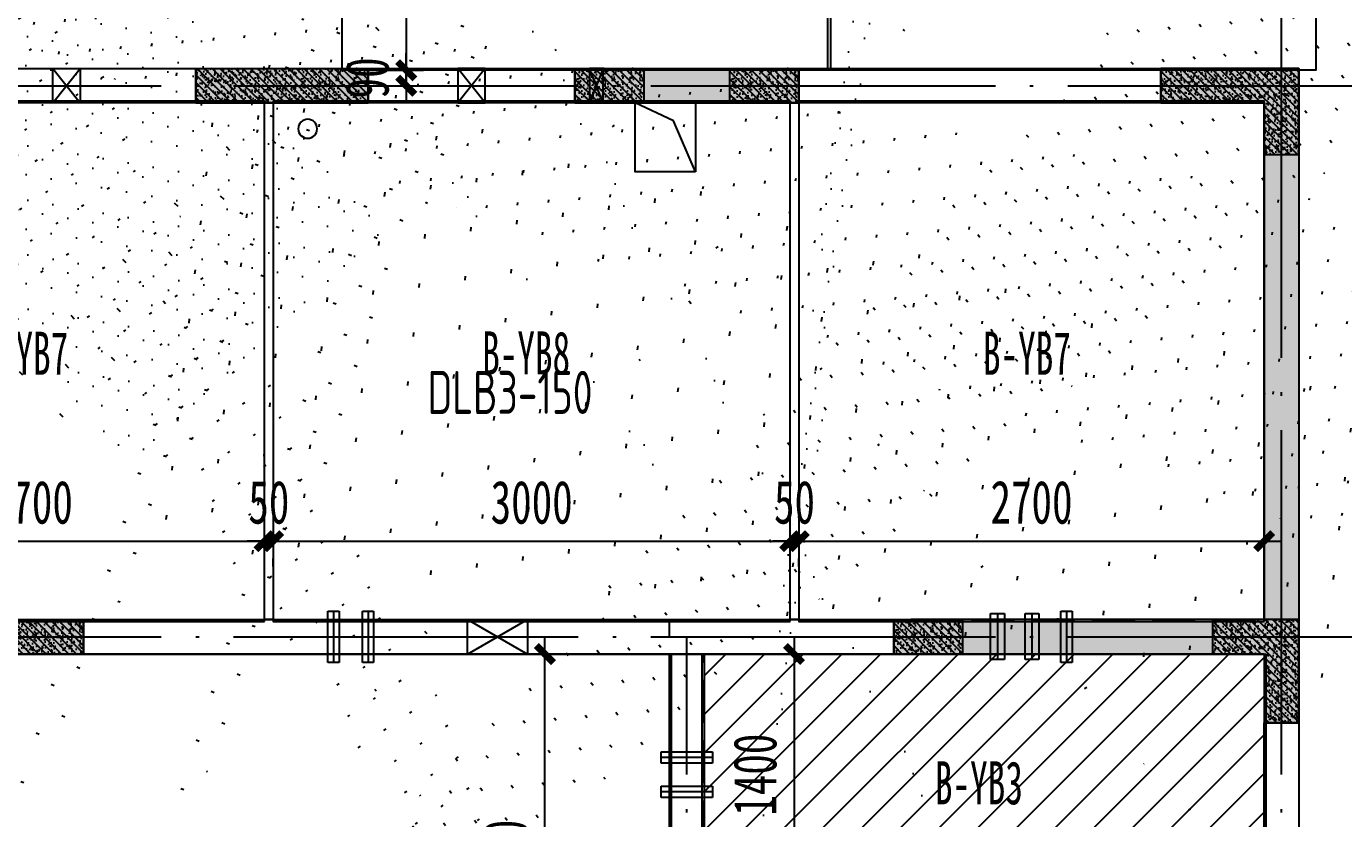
# Model space of a CAD drawing. Extents: x -3200779283 to -8106663, y 659664 to 1123462.
# Drawn here: x -8136183 to -8128540, y 690745 to 695346 of the extents above; entities that cross this region are included whole.
import ezdxf
from ezdxf.enums import TextEntityAlignment as Align
from ezdxf.xclip import XClip

# ---------------------------------------------------------------- set-up
doc = ezdxf.new("R2010")
doc.units = 0
doc.header["$LTSCALE"] = 1000
doc.header["$MEASUREMENT"] = 0
doc.header["$XCLIPFRAME"] = 0
for name, pattern in [('125-墙体$0$CENTER2', [1.125, 0.75, -0.125, 0.125, -0.125]), ('125-墙体$0$CONTINOUS', [0]), ('3#-轴线$0$DOTE', [2.42, 2, -0.2, 0.02, -0.2]), ('3#4#5#$0$DASH', [0.35, 0.25, -0.1]), ('3#4#5#模板$0$DASH', [0.35, 0.25, -0.1]), ('DASH', [0.35, 0.25, -0.1])]:
    doc.linetypes.add(name, pattern=pattern)
doc.layers.get('Defpoints').update_dxf_attribs({"color": 30, "linetype": 'DASH'})
for name, color, linetype in [('125-墙体$0$DUCT-排烟中心线', 5, '125-墙体$0$CENTER2'), ('125-墙体$0$DUCT-排烟管', 2, 'Continuous'), ('125-墙体$0$DUCT-送风中心线', 5, '125-墙体$0$CENTER2'), ('125-墙体$0$DUCT-送风管', 4, 'Continuous'), ('125-墙体$0$S-SLAB-HOLE', 5, 'Continuous'), ('125-墙体$0$S-WALL', 40, 'Continuous'), ('125-墙体$0$S-WALL-BEAM', 120, 'Continuous'), ('125-墙体$0$S-WALL-COLU', 252, '125-墙体$0$CONTINOUS'), ('125-墙体$0$S-WALL-COLU-HATC', 16, 'Continuous'), ('125-墙体$0$S-WALL-HATC', 253, 'Continuous'), ('125-墙体$0$提结构条件', 7, 'Continuous'), ('125-墙体$0$暖-首层和标准层暖通套管_TZ$0$H-暖洞-剪力墙', 6, 'Continuous'), ('125-墙体$0$暖-首层和标准层暖通套管_TZ$0$H-暖洞-穿梁', 3, 'Continuous'), ('3#-轴线$0$A-ANNO-DOTE', 10, '3#-轴线$0$DOTE'), ('3#4#5#$0$PC-SLAB', 6, '3#4#5#$0$DASH'), ('3#4#5#$0$S-ANNO-TEXT', 7, 'Continuous'), ('3#4#5#$0$S-DIMS-SLAB', 120, 'Continuous'), ('3#4#5#$0$S-PC-SLAB', 6, 'Continuous'), ('3#4#5#$0$S-WALL-HATC', 253, 'Continuous'), ('3#4#5#模板$0$S-SLAB-TEXT', 120, 'Continuous')]:
    doc.layers.add(name, color=color, linetype=linetype)
doc.layers.add('3#4#5#$0$结构板边线', color=2, linetype='Continuous', plot=False)
doc.styles.add('3#4#5#$0$外部参照 1$0$宋体', font='', dxfattribs={"width": 0.8})
doc.styles.add('3#4#5#$0$楷体', font='', dxfattribs={"width": 0.7})
doc.styles.add('3#4#5#模板$0$TSSD_Rein', font='tssdeng.shx', dxfattribs={"width": 0.7, "bigfont": 'hztxt.shx'})
doc.styles.get('3#4#5#$0$外部参照 1$0$宋体').set_extended_font_data('SimSun')
doc.styles.get('3#4#5#$0$楷体').set_extended_font_data('KaiTi_GB2312')
doc.dimstyles.new('3#4#5#$0$TSSD_100_100', dxfattribs={"dimtxt": 250, "dimasz": 100, "dimexe": 100, "dimexo": 250, "dimgap": 100, "dimtad": 1, "dimdec": 0, "dimzin": 0, "dimdsep": 46, "dimtxsty": '3#4#5#$0$楷体', "dimblk": '3#4#5#$0$_ArchTick', "dimcen": 0, "dimdle": 100, "dimclrt": 7, "dimadec": 0, "dimazin": 0, "dimtfac": 1, "dimtdec": 0, "dimtix": 1, "dimtmove": 2, "dimatfit": 3, "dimfxl": 1, "dimtolj": 1, "dimtzin": 0, "dimarcsym": 0})

# ---------------------------------------------------------------- blocks, each defined once
blk = doc.blocks.new('3#4#5#模板$0$banhou-1')
at = {"layer": '3#4#5#模板$0$S-SLAB-TEXT', "style": '3#4#5#模板$0$TSSD_Rein', "width": 0.7}
blk.add_text('DLB3-150', height=250, dxfattribs=at).set_placement((97606.4, 30506.8), align=Align.BOTTOM_LEFT)
blk = doc.blocks.new('3#4#5#模板$0$A$C4139bdaf')
h = blk.add_hatch()
h.set_pattern_fill('ANSI31', color=251, scale=100)
h.set_pattern_definition([(45, (-7702.69, -122600), (-112.2532, 112.2532), [])])
h.paths.add_polyline_path([(41800, 400), (38550, 400), (38550, 3600), (41800, 3600)])
at = {"linetype": '3#4#5#模板$0$DASH'}
for points in [[(42000, 200), (38350, 200), (38350, 3800), (42000, 3800)], [(41800, 400), (38550, 400), (38550, 3600), (41800, 3600)]]:
    blk.add_lwpolyline(points, close=True, dxfattribs=at)
blk = doc.blocks.new('3#4#5#$0$_ArchTick')
at = {"color": 0, "linetype": 'ByBlock', "const_width": 0.4}
blk.add_lwpolyline([(-0.5, -0.5), (0.5, 0.5)], dxfattribs=at)
blk = doc.blocks.new('*D1118')
at = {"layer": '3#4#5#$0$S-DIMS-SLAB', "color": 0, "lineweight": -2, "transparency": 16777216}
for p, q in [((36822, 1590), (36822, -120)), ((37026.6, 1490), (36722, 1490)), ((37026.7, -20), (36722, -20))]:
    blk.add_line(p, q, dxfattribs=at)
at = {"layer": 'Defpoints', "color": 0, "transparency": 16777216}
for p in [(37276.6, 1490), (36822, -20), (37276.7, -20)]:
    blk.add_point(p, dxfattribs=at)
at = {"layer": '3#4#5#$0$S-DIMS-SLAB', "color": 0, "lineweight": -2, "transparency": 16777216, "xscale": 100, "yscale": 100, "zscale": 100}
for p, rotation in [((36822, 1490), 90), ((36822, -20), 270)]:
    blk.add_blockref('3#4#5#$0$_ArchTick', p, dxfattribs=dict(at, rotation=rotation))
at = {"layer": '3#4#5#$0$S-DIMS-SLAB', "color": 7, "transparency": 16777216, "insert": (36597, 735), "char_height": 250, "attachment_point": 5, "rotation": 90, "style": '3#4#5#$0$楷体'}
blk.add_mtext('\\A1;1510', dxfattribs=at)
blk = doc.blocks.new('*D1146')
at = {"layer": '3#4#5#$0$S-DIMS-SLAB', "color": 0, "lineweight": -2, "transparency": 16777216}
for p, q in [((36822.4, -20.1), (36822.4, 79.9)), ((36602.3, -20.1), (36922.4, -20.1)), ((36822.4, -110.1), (36822.4, -20.1)), ((36602.3, -110.1), (36922.4, -110.1)), ((36822.4, -110.1), (36822.4, -210.1))]:
    blk.add_line(p, q, dxfattribs=at)
at = {"layer": 'Defpoints', "color": 0, "transparency": 16777216}
for p in [(36352.3, -20.1), (36822.4, -20.1), (36352.3, -110.1)]:
    blk.add_point(p, dxfattribs=at)
at = {"layer": '3#4#5#$0$S-DIMS-SLAB', "color": 0, "lineweight": -2, "transparency": 16777216, "xscale": 100, "yscale": 100, "zscale": 100}
for p, rotation in [((36822.4, -20.1), 270), ((36822.4, -110.1), 90)]:
    blk.add_blockref('3#4#5#$0$_ArchTick', p, dxfattribs=dict(at, rotation=rotation))
at = {"layer": '3#4#5#$0$S-DIMS-SLAB', "color": 7, "transparency": 16777216, "insert": (36597.4, -65.1), "char_height": 250, "attachment_point": 5, "rotation": 90, "style": '3#4#5#$0$楷体'}
blk.add_mtext('\\A1;90', dxfattribs=at)
blk = doc.blocks.new('3#4#5#$0$ban111')
at = {"layer": '3#4#5#$0$S-WALL-HATC', "ltscale": 100}
h = blk.add_hatch(dxfattribs=at)
h.set_pattern_fill('AR-CONC', color=256, scale=25, angle=-360, style=0)
h.set_pattern_definition([(50, (-2021084971.69, 37341211722.8), (179.3150456502, -15.68803374565), [18.75, -206.25]), (355, (-2021084971.69, 37341211722.8), (-34.68783340325, 188.048033425), [15, -165]), (100.4514, (-2021084956.75, 37341211721.5), (144.6273454285, 172.3598855152), [15.9350475, -175.285528]), (46.1842, (-2021084971.69, 37341211772.8), (266.8102621564, -41.3797535823), [28.125, -309.375]), (96.6356, (-2021084949.45, 37341211769.35), (233.6656763872, 243.5294677251), [23.902572, -262.92825]), (351.1842, (-2021084971.7, 37341211772.8), (233.6654862834, 243.5296502313), [22.5, -247.5]), (21, (-2021084946.69, 37341211760.3), (149.2267630296, -100.65472266633), [18.75, -206.25]), (326, (-2021084946.69, 37341211760.3), (60.8288329804, 181.2875112617), [15, -165]), (71.4514, (-2021084934.25, 37341211751.92), (210.0556571454, 80.6326241775), [15.9350475, -175.285528]), (37.5, (-2021084971.69, 37341211722.8), (3.03996382932, 83.22346345783), [0, -163, 0, -167.5, 0, -165.625]), (7.5, (-2021084971.69, 37341211722.8), (65.76738436054, 98.6029279706), [0, -95.5, 0, -159.25, 0, -63.125]), (327.5, (-2021085027.44, 37341211722.8), (133.4556090431, -5.6387179336), [0, -62.5, 0, -195, 0, -258.75]), (317.5, (-2021085052.44, 37341211722.8), (145.7965423356, 25.02624558308), [0, -81.25, 0, -129.5, 0, -183.75])])
h.paths.add_polyline_path([(-229032, 409975), (-228982, 409975), (-228982, 412975), (-229032, 412975)])
h = blk.add_hatch(dxfattribs=at)
h.set_pattern_fill('AR-CONC', color=256, scale=25, angle=-360, style=0)
h.set_pattern_definition([(50, (-2021081921.69, 37341211722.8), (179.3150456502, -15.68803374565), [18.75, -206.25]), (355, (-2021081921.69, 37341211722.8), (-34.68783340325, 188.048033425), [15, -165]), (100.4514, (-2021081906.75, 37341211721.5), (144.6273454285, 172.3598855152), [15.9350475, -175.285528]), (46.1842, (-2021081921.69, 37341211772.8), (266.8102621564, -41.3797535823), [28.125, -309.375]), (96.6356, (-2021081899.45, 37341211769.35), (233.6656763872, 243.5294677251), [23.902572, -262.92825]), (351.1842, (-2021081921.7, 37341211772.8), (233.6654862834, 243.5296502313), [22.5, -247.5]), (21, (-2021081896.69, 37341211760.3), (149.2267630296, -100.65472266633), [18.75, -206.25]), (326, (-2021081896.69, 37341211760.3), (60.8288329804, 181.2875112617), [15, -165]), (71.4514, (-2021081884.25, 37341211751.92), (210.0556571454, 80.6326241775), [15.9350475, -175.285528]), (37.5, (-2021081921.69, 37341211722.8), (3.03996382932, 83.22346345783), [0, -163, 0, -167.5, 0, -165.625]), (7.5, (-2021081921.69, 37341211722.8), (65.76738436054, 98.6029279706), [0, -95.5, 0, -159.25, 0, -63.125]), (327.5, (-2021081977.44, 37341211722.8), (133.4556090431, -5.6387179336), [0, -62.5, 0, -195, 0, -258.75]), (317.5, (-2021082002.44, 37341211722.8), (145.7965423356, 25.02624558308), [0, -81.25, 0, -129.5, 0, -183.75])])
h.paths.add_polyline_path([(-225982, 409975), (-225932, 409975), (-225932, 412975), (-225982, 412975)])
at = {"layer": '3#4#5#$0$S-PC-SLAB'}
for points in [[(-231732, 409965), (-231732, 412985), (-229032, 412985), (-229032, 409965)], [(-228982, 409965), (-228982, 412985), (-225982, 412985), (-225982, 409965)], [(-225932, 409965), (-225932, 412985), (-223232, 412985), (-223232, 409965)], [(-228292, 407375), (-222672, 407375), (-222672, 409775), (-228292, 409775)]]:
    blk.add_lwpolyline(points, close=True, dxfattribs=at)
blk.add_lwpolyline([(-231742, 408375), (-228481.8, 408375), (-228471.8, 408375), (-228471.8, 407975.9), (-228471.8, 407975.9), (-228471.8, 409775), (-231742, 409775), (-231742, 408375)], dxfattribs=at)
at = {"layer": '3#4#5#$0$S-WALL-HATC', "ltscale": 100}
for points in [[(-229032, 409975), (-228982, 409975), (-228982, 412975), (-229032, 412975)], [(-225982, 409975), (-225932, 409975), (-225932, 412975), (-225982, 412975)]]:
    blk.add_lwpolyline(points, close=True, dxfattribs=at)
blk = doc.blocks.new('*D845')
at = {"layer": '3#4#5#$0$S-DIMS-SLAB', "color": 0, "lineweight": -2, "transparency": 16777216}
for p, q in [((185896.3, 163030.4), (188796.3, 163030.4)), ((185996.3, 162884.1), (185996.3, 162930.4)), ((188696.3, 162884.1), (188696.3, 162930.4))]:
    blk.add_line(p, q, dxfattribs=at)
at = {"layer": 'Defpoints', "color": 0, "transparency": 16777216}
for p in [(185996.3, 163134.1), (188696.3, 163134.1), (188696.3, 163030.4)]:
    blk.add_point(p, dxfattribs=at)
at = {"layer": '3#4#5#$0$S-DIMS-SLAB', "color": 0, "lineweight": -2, "transparency": 16777216, "xscale": 100, "yscale": 100, "zscale": 100, "rotation": 180}
blk.add_blockref('3#4#5#$0$_ArchTick', (185996.3, 163030.4), dxfattribs=at)
at = {"layer": '3#4#5#$0$S-DIMS-SLAB', "color": 0, "lineweight": -2, "transparency": 16777216, "xscale": 100, "yscale": 100, "zscale": 100}
blk.add_blockref('3#4#5#$0$_ArchTick', (188696.3, 163030.4), dxfattribs=at)
at = {"layer": '3#4#5#$0$S-DIMS-SLAB', "color": 7, "transparency": 16777216, "insert": (187346.3, 163255.4), "char_height": 250, "attachment_point": 5, "style": '3#4#5#$0$楷体'}
blk.add_mtext('\\A1;2700', dxfattribs=at)
blk = doc.blocks.new('*D846')
at = {"layer": '3#4#5#$0$S-DIMS-SLAB', "color": 0, "lineweight": -2, "transparency": 16777216}
for p, q in [((185946.3, 163030.4), (185846.3, 163030.4)), ((185946.3, 163030.4), (185996.3, 163030.4)), ((185996.3, 163030.4), (186096.3, 163030.4)), ((185946.3, 162884.1), (185946.3, 162930.4)), ((185996.3, 162884.1), (185996.3, 162930.4))]:
    blk.add_line(p, q, dxfattribs=at)
at = {"layer": 'Defpoints', "color": 0, "transparency": 16777216}
for p in [(185946.3, 163134.1), (185996.3, 163134.1), (185996.3, 163030.4)]:
    blk.add_point(p, dxfattribs=at)
at = {"layer": '3#4#5#$0$S-DIMS-SLAB', "color": 0, "lineweight": -2, "transparency": 16777216, "xscale": 100, "yscale": 100, "zscale": 100}
blk.add_blockref('3#4#5#$0$_ArchTick', (185946.3, 163030.4), dxfattribs=at)
at = {"layer": '3#4#5#$0$S-DIMS-SLAB', "color": 0, "lineweight": -2, "transparency": 16777216, "xscale": 100, "yscale": 100, "zscale": 100, "rotation": 180}
blk.add_blockref('3#4#5#$0$_ArchTick', (185996.3, 163030.4), dxfattribs=at)
at = {"layer": '3#4#5#$0$S-DIMS-SLAB', "color": 7, "transparency": 16777216, "insert": (185971.3, 163255.4), "char_height": 250, "attachment_point": 5, "style": '3#4#5#$0$楷体'}
blk.add_mtext('\\A1;50', dxfattribs=at)
blk = doc.blocks.new('*D852')
at = {"layer": '3#4#5#$0$S-DIMS-SLAB', "color": 0, "lineweight": -2, "transparency": 16777216}
for p, q in [((184523.3, 159875), (184523.3, 162475)), ((184305.6, 162375), (184623.3, 162375)), ((184305.6, 159975), (184623.3, 159975))]:
    blk.add_line(p, q, dxfattribs=at)
at = {"layer": 'Defpoints', "color": 0, "transparency": 16777216}
for p in [(184055.6, 162375), (184523.3, 162375), (184055.6, 159975)]:
    blk.add_point(p, dxfattribs=at)
at = {"layer": '3#4#5#$0$S-DIMS-SLAB', "color": 0, "lineweight": -2, "transparency": 16777216, "xscale": 100, "yscale": 100, "zscale": 100}
for p, rotation in [((184523.3, 162375), 90), ((184523.3, 159975), 270)]:
    blk.add_blockref('3#4#5#$0$_ArchTick', p, dxfattribs=dict(at, rotation=rotation))
at = {"layer": '3#4#5#$0$S-DIMS-SLAB', "color": 7, "transparency": 16777216, "insert": (184298.3, 161175), "char_height": 250, "attachment_point": 5, "rotation": 90, "style": '3#4#5#$0$楷体'}
blk.add_mtext('\\A1;2400', dxfattribs=at)
blk = doc.blocks.new('*D854')
at = {"layer": '3#4#5#$0$S-DIMS-SLAB', "color": 0, "lineweight": -2, "transparency": 16777216}
for p, q in [((185968.3, 162475), (185968.3, 160875)), ((185686.1, 162375), (186068.3, 162375)), ((185686.1, 160975), (186068.3, 160975))]:
    blk.add_line(p, q, dxfattribs=at)
at = {"layer": 'Defpoints', "color": 0, "transparency": 16777216}
for p in [(185436.1, 162375), (185436.1, 160975), (185968.3, 160975)]:
    blk.add_point(p, dxfattribs=at)
at = {"layer": '3#4#5#$0$S-DIMS-SLAB', "color": 0, "lineweight": -2, "transparency": 16777216, "xscale": 100, "yscale": 100, "zscale": 100}
for p, rotation in [((185968.3, 162375), 90), ((185968.3, 160975), 270)]:
    blk.add_blockref('3#4#5#$0$_ArchTick', p, dxfattribs=dict(at, rotation=rotation))
at = {"layer": '3#4#5#$0$S-DIMS-SLAB', "color": 7, "transparency": 16777216, "insert": (185743.3, 161675), "char_height": 250, "attachment_point": 5, "rotation": 90, "style": '3#4#5#$0$楷体'}
blk.add_mtext('\\A1;1400', dxfattribs=at)
blk = doc.blocks.new('*D859')
at = {"layer": '3#4#5#$0$S-DIMS-SLAB', "color": 0, "lineweight": -2, "transparency": 16777216}
for p, q in [((182846.3, 163030.4), (186046.3, 163030.4)), ((182946.3, 162884.1), (182946.3, 162930.4)), ((185946.3, 162884.1), (185946.3, 162930.4))]:
    blk.add_line(p, q, dxfattribs=at)
at = {"layer": 'Defpoints', "color": 0, "transparency": 16777216}
for p in [(182946.3, 163134.1), (185946.3, 163134.1), (185946.3, 163030.4)]:
    blk.add_point(p, dxfattribs=at)
at = {"layer": '3#4#5#$0$S-DIMS-SLAB', "color": 0, "lineweight": -2, "transparency": 16777216, "xscale": 100, "yscale": 100, "zscale": 100, "rotation": 180}
blk.add_blockref('3#4#5#$0$_ArchTick', (182946.3, 163030.4), dxfattribs=at)
at = {"layer": '3#4#5#$0$S-DIMS-SLAB', "color": 0, "lineweight": -2, "transparency": 16777216, "xscale": 100, "yscale": 100, "zscale": 100}
blk.add_blockref('3#4#5#$0$_ArchTick', (185946.3, 163030.4), dxfattribs=at)
at = {"layer": '3#4#5#$0$S-DIMS-SLAB', "color": 7, "transparency": 16777216, "insert": (184446.3, 163255.4), "char_height": 250, "attachment_point": 5, "style": '3#4#5#$0$楷体'}
blk.add_mtext('\\A1;3000', dxfattribs=at)
blk = doc.blocks.new('*D860')
at = {"layer": '3#4#5#$0$S-DIMS-SLAB', "color": 0, "lineweight": -2, "transparency": 16777216}
for p, q in [((182896.3, 163030.4), (182796.3, 163030.4)), ((182896.3, 163030.4), (182946.3, 163030.4)), ((182946.3, 163030.4), (183046.3, 163030.4)), ((182896.3, 162884.1), (182896.3, 162930.4)), ((182946.3, 162884.1), (182946.3, 162930.4))]:
    blk.add_line(p, q, dxfattribs=at)
at = {"layer": 'Defpoints', "color": 0, "transparency": 16777216}
for p in [(182896.3, 163134.1), (182946.3, 163134.1), (182946.3, 163030.4)]:
    blk.add_point(p, dxfattribs=at)
at = {"layer": '3#4#5#$0$S-DIMS-SLAB', "color": 0, "lineweight": -2, "transparency": 16777216, "xscale": 100, "yscale": 100, "zscale": 100}
blk.add_blockref('3#4#5#$0$_ArchTick', (182896.3, 163030.4), dxfattribs=at)
at = {"layer": '3#4#5#$0$S-DIMS-SLAB', "color": 0, "lineweight": -2, "transparency": 16777216, "xscale": 100, "yscale": 100, "zscale": 100, "rotation": 180}
blk.add_blockref('3#4#5#$0$_ArchTick', (182946.3, 163030.4), dxfattribs=at)
at = {"layer": '3#4#5#$0$S-DIMS-SLAB', "color": 7, "transparency": 16777216, "insert": (182921.3, 163255.4), "char_height": 250, "attachment_point": 5, "style": '3#4#5#$0$楷体'}
blk.add_mtext('\\A1;50', dxfattribs=at)
blk = doc.blocks.new('*D861')
at = {"layer": '3#4#5#$0$S-DIMS-SLAB', "color": 0, "lineweight": -2, "transparency": 16777216}
for p, q in [((180096.3, 163030.4), (182996.3, 163030.4)), ((180196.3, 162884.1), (180196.3, 162930.4)), ((182896.3, 162884.1), (182896.3, 162930.4))]:
    blk.add_line(p, q, dxfattribs=at)
at = {"layer": 'Defpoints', "color": 0, "transparency": 16777216}
for p in [(180196.3, 163134.1), (182896.3, 163134.1), (182896.3, 163030.4)]:
    blk.add_point(p, dxfattribs=at)
at = {"layer": '3#4#5#$0$S-DIMS-SLAB', "color": 0, "lineweight": -2, "transparency": 16777216, "xscale": 100, "yscale": 100, "zscale": 100, "rotation": 180}
blk.add_blockref('3#4#5#$0$_ArchTick', (180196.3, 163030.4), dxfattribs=at)
at = {"layer": '3#4#5#$0$S-DIMS-SLAB', "color": 0, "lineweight": -2, "transparency": 16777216, "xscale": 100, "yscale": 100, "zscale": 100}
blk.add_blockref('3#4#5#$0$_ArchTick', (182896.3, 163030.4), dxfattribs=at)
at = {"layer": '3#4#5#$0$S-DIMS-SLAB', "color": 7, "transparency": 16777216, "insert": (181546.3, 163255.4), "char_height": 250, "attachment_point": 5, "style": '3#4#5#$0$楷体'}
blk.add_mtext('\\A1;2700', dxfattribs=at)
blk = doc.blocks.new('3#-轴线')
at = {"layer": '3#-轴线$0$A-ANNO-DOTE'}
for points in [[(41800, -16100), (41800, 5500)], [(-3000, 0), (44800, 0)], [(-3000, -3200), (44800, -3200)], [(38350, -16100), (38350, -3200)]]:
    blk.add_lwpolyline(points, dxfattribs=at)
blk = doc.blocks.new('125-墙体$0$retert')
at = {"layer": '125-墙体$0$暖-首层和标准层暖通套管_TZ$0$H-暖洞-剪力墙'}
for p, q in [((55012.6, 61028.7), (54812.7, 61187.7)), ((54812.7, 61028.7), (55012.6, 61187.7))]:
    blk.add_line(p, q, dxfattribs=at)
blk.add_lwpolyline([(55012.6, 61028.7), (55012.6, 61187.7), (54812.7, 61187.7), (54812.7, 61028.7)], close=True, dxfattribs=at)
blk = doc.blocks.new('125-墙体$0$ewrewr')
at = {"layer": '125-墙体$0$暖-首层和标准层暖通套管_TZ$0$H-暖洞-穿梁', "color": 2}
for p, q in [((54898, 62306.1), (54818, 62106.1)), ((54898, 62106.1), (54818, 62306.1))]:
    blk.add_line(p, q, dxfattribs=at)
blk.add_lwpolyline([(54898, 62306.1), (54818, 62306.1), (54818, 62106.1), (54898, 62106.1)], close=True, dxfattribs=at)
blk = doc.blocks.new('125-墙体$0$tretyyt')
at = {"layer": '125-墙体$0$暖-首层和标准层暖通套管_TZ$0$H-暖洞-穿梁', "color": 5}
for p, q in [((52498, 59279.6), (52298, 59359.6)), ((52298, 59279.6), (52498, 59359.6))]:
    blk.add_line(p, q, dxfattribs=at)
blk.add_lwpolyline([(52498, 59279.6), (52498, 59359.6), (52298, 59359.6), (52298, 59279.6)], close=True, dxfattribs=at)
blk = doc.blocks.new('125-墙体$0$rtret')
at = {"layer": '125-墙体$0$暖-首层和标准层暖通套管_TZ$0$H-暖洞-穿梁', "color": 3}
for p, q in [((53777.5, 61921.5), (53618.5, 61721.5)), ((53777.5, 61721.5), (53618.5, 61921.5))]:
    blk.add_line(p, q, dxfattribs=at)
blk.add_lwpolyline([(53777.5, 61921.5), (53618.5, 61921.5), (53618.5, 61721.5), (53777.5, 61721.5)], close=True, dxfattribs=at)
blk = doc.blocks.new('125-墙体$0$she')
at = {"layer": '125-墙体$0$DUCT-排烟中心线'}
for p, q in [((1247.7, -3050.7), (1247.7, -3349.3)), ((5300, -3050.7), (5300, -3349.3)), ((5500, -3050.7), (5500, -3349.3)), ((7449.8, -3050.7), (7449.8, -3349.3)), ((3300.7, -3900), (3599.3, -3900)), ((3300.7, -4100), (3599.3, -4100))]:
    blk.add_line(p, q, dxfattribs=at)
at = {"layer": '125-墙体$0$DUCT-排烟管'}
for p, q in [((1215.2, -3050.7), (1215.2, -3349.3)), ((1280.2, -3050.7), (1215.2, -3050.7)), ((1280.2, -3349.3), (1280.2, -3050.7)), ((5267.5, -3050.7), (5267.5, -3349.3)), ((5332.5, -3050.7), (5267.5, -3050.7)), ((5332.5, -3349.3), (5332.5, -3050.7)), ((5467.5, -3050.7), (5467.5, -3349.3)), ((5532.5, -3050.7), (5467.5, -3050.7)), ((5532.5, -3349.3), (5532.5, -3050.7)), ((7482.3, -3349.3), (7482.3, -3050.7)), ((1215.2, -3349.3), (1280.2, -3349.3)), ((5267.5, -3349.3), (5332.5, -3349.3)), ((5467.5, -3349.3), (5532.5, -3349.3)), ((7417.3, -3349.3), (7482.3, -3349.3)), ((3599.3, -3867.5), (3300.7, -3867.5)), ((3300.7, -3867.5), (3300.7, -3932.5)), ((3599.3, -3932.5), (3599.3, -3867.5)), ((3300.7, -3932.5), (3599.3, -3932.5)), ((3599.3, -4067.5), (3300.7, -4067.5)), ((3300.7, -4067.5), (3300.7, -4132.5)), ((3599.3, -4132.5), (3599.3, -4067.5)), ((3300.7, -4132.5), (3599.3, -4132.5))]:
    blk.add_line(p, q, dxfattribs=at)
at = {"layer": '125-墙体$0$DUCT-送风中心线'}
for p, q in [((1447.7, -3063.7), (1447.7, -3331)), ((1647.7, -3063.7), (1647.7, -3331)), ((7549.8, -3063.7), (7549.8, -3331))]:
    blk.add_line(p, q, dxfattribs=at)
at = {"layer": '125-墙体$0$DUCT-送风管'}
for p, q in [((1407.7, -3063.7), (1407.7, -3331)), ((1487.7, -3063.7), (1407.7, -3063.7)), ((1487.7, -3331), (1487.7, -3063.7)), ((7509.8, -3063.7), (7509.8, -3331)), ((7589.8, -3331), (7589.8, -3063.7)), ((1407.7, -3331), (1487.7, -3331)), ((7509.8, -3331), (7589.8, -3331))]:
    blk.add_line(p, q, dxfattribs=at)
at = {"layer": '125-墙体$0$提结构条件', "color": 3}
for p, q in [((1607.7, -3063.7), (1607.7, -3331)), ((1687.7, -3063.7), (1607.7, -3063.7)), ((1687.7, -3331), (1687.7, -3063.7)), ((1607.7, -3331), (1687.7, -3331))]:
    blk.add_line(p, q, dxfattribs=at)
at = {"layer": '125-墙体$0$暖-首层和标准层暖通套管_TZ$0$H-暖洞-穿梁', "color": 6}
for p, q in [((4723.8, -3100), (4373.8, -3300)), ((4723.8, -3300), (4373.8, -3100))]:
    blk.add_line(p, q, dxfattribs=at)
blk.add_lwpolyline([(4723.8, -3100), (4373.8, -3100), (4373.8, -3300), (4723.8, -3300)], close=True, dxfattribs=at)
at = {"layer": '125-墙体$0$提结构条件', "xscale": -1}
blk.add_blockref('125-墙体$0$ewrewr', (58833, -62206.1), dxfattribs=at)
at = {"layer": '125-墙体$0$提结构条件', "xscale": -1, "rotation": 270}
for name, p in [('125-墙体$0$retert', (-56408.2, -54912.7)), ('125-墙体$0$tretyyt', (-50919.6, -52398))]:
    blk.add_blockref(name, p, dxfattribs=at)
at = {"layer": '125-墙体$0$提结构条件'}
blk.add_blockref('125-墙体$0$rtret', (-46648, -61821.5), dxfattribs=at)
blk = doc.blocks.new('125-墙体')
at = {"layer": '125-墙体$0$S-WALL-COLU-HATC'}
h = blk.add_hatch(dxfattribs=at)
h.set_pattern_fill('AR-CONC', color=256, scale=10)
h.set_pattern_definition([(50, (15637.05, -240595.61), (71.726018, -6.275213), [7.5, -82.5]), (355, (15637.05, -240595.61), (-13.875133, 75.219213), [6, -66]), (100.4514, (15643.03, -240596.135), (57.850938, 68.943954), [6.37402, -70.114211]), (46.1842, (15637.05, -240575.61), (106.724105, -16.5519), [11.25, -123.75]), (96.6356, (15645.95, -240576.99), (93.46627, 97.411787), [9.56103, -105.1713]), (351.1842, (15637.05, -240575.61), (93.466195, 97.41186), [9, -99]), (21, (15647.05, -240580.61), (59.690705, -40.261889), [7.5, -82.5]), (326, (15647.05, -240580.61), (24.331533, 72.515005), [6, -66]), (71.4514, (15652.03, -240583.97), (84.022263, 32.25305), [6.37402, -70.114211]), (37.5, (15637.052, -240595.612), (1.2159855, 33.2893854), [0, -65.2, 0, -67, 0, -66.25]), (7.5, (15637.052, -240595.612), (26.306954, 39.441171), [0, -38.2, 0, -63.7, 0, -25.25]), (327.5, (15614.752, -240595.612), (53.3822436, -2.2554872), [0, -25, 0, -78, 0, -103.5]), (317.5, (15604.752, -240595.612), (58.318617, 10.010498), [0, -32.5, 0, -51.8, 0, -73.5])])
h.paths.add_polyline_path([(100, -100), (100, -400), (-100, -400), (-100, 100), (700, 100), (700, -100)])
h = blk.add_hatch(dxfattribs=at)
h.set_pattern_fill('ANSI31', color=256, scale=250, style=0)
h.set_pattern_definition([(45, (15637.052, -240595.612), (-22.097087, 22.097087), [])])
h.paths.add_polyline_path([(100, -100), (100, -400), (-100, -400), (-100, 100), (700, 100), (700, -100)])
h = blk.add_hatch(dxfattribs=at)
h.set_pattern_fill('AR-CONC', color=256, scale=10)
h.set_pattern_definition([(50, (12290.73, -241007.814), (71.726018, -6.275213), [7.5, -82.5]), (355, (12290.73, -241007.814), (-13.875133, 75.219213), [6, -66]), (100.4514, (12296.705, -241008.34), (57.850938, 68.943954), [6.37402, -70.114211]), (46.1842, (12290.73, -240987.81), (106.724105, -16.5519), [11.25, -123.75]), (96.6356, (12299.62, -240989.19), (93.46627, 97.411787), [9.56103, -105.1713]), (351.1842, (12290.73, -240987.81), (93.466195, 97.41186), [9, -99]), (21, (12300.73, -240992.814), (59.690705, -40.261889), [7.5, -82.5]), (326, (12300.73, -240992.814), (24.331533, 72.515005), [6, -66]), (71.4514, (12305.7, -240996.17), (84.022263, 32.25305), [6.37402, -70.114211]), (37.5, (12290.728, -241007.814), (1.2159855, 33.2893854), [0, -65.2, 0, -67, 0, -66.25]), (7.5, (12290.728, -241007.814), (26.306954, 39.441171), [0, -38.2, 0, -63.7, 0, -25.25]), (327.5, (12268.428, -241007.814), (53.3822436, -2.2554872), [0, -25, 0, -78, 0, -103.5]), (317.5, (12258.43, -241007.814), (58.318617, 10.010498), [0, -32.5, 0, -51.8, 0, -73.5])])
h.paths.add_polyline_path([(3200, -100), (3200, 100), (2800, 100), (2800, -100)])
h = blk.add_hatch(dxfattribs=at)
h.set_pattern_fill('ANSI31', color=256, scale=250, style=0)
h.set_pattern_definition([(45, (12290.728, -241007.814), (-22.097087, 22.097087), [])])
h.paths.add_polyline_path([(3200, 100), (2800, 100), (2800, -100), (3200, -100)])
h = blk.add_hatch(dxfattribs=at)
h.set_pattern_fill('AR-CONC', color=256, scale=10)
h.set_pattern_definition([(50, (13190.73, -241007.815), (71.726018, -6.275213), [7.5, -82.5]), (355, (13190.73, -241007.815), (-13.875133, 75.219213), [6, -66]), (100.4514, (13196.705, -241008.34), (57.850938, 68.943954), [6.37402, -70.114211]), (46.1842, (13190.73, -240987.815), (106.724105, -16.5519), [11.25, -123.75]), (96.6356, (13199.62, -240989.19), (93.46627, 97.411787), [9.56103, -105.1713]), (351.1842, (13190.73, -240987.82), (93.466195, 97.41186), [9, -99]), (21, (13200.73, -240992.815), (59.690705, -40.261889), [7.5, -82.5]), (326, (13200.73, -240992.815), (24.331533, 72.515005), [6, -66]), (71.4514, (13205.7, -240996.17), (84.022263, 32.25305), [6.37402, -70.114211]), (37.5, (13190.728, -241007.815), (1.2159855, 33.2893854), [0, -65.2, 0, -67, 0, -66.25]), (7.5, (13190.73, -241007.815), (26.306954, 39.441171), [0, -38.2, 0, -63.7, 0, -25.25]), (327.5, (13168.428, -241007.815), (53.3822436, -2.2554872), [0, -25, 0, -78, 0, -103.5]), (317.5, (13158.43, -241007.815), (58.318617, 10.010498), [0, -32.5, 0, -51.8, 0, -73.5])])
h.paths.add_polyline_path([(4100, -100), (4100, 100), (3700, 100), (3700, -100)])
h = blk.add_hatch(dxfattribs=at)
h.set_pattern_fill('ANSI31', color=256, scale=250, style=0)
h.set_pattern_definition([(45, (13190.728, -241007.815), (-22.097087, 22.097087), [])])
h.paths.add_polyline_path([(4100, 100), (3700, 100), (3700, -100), (4100, -100)])
h = blk.add_hatch(dxfattribs=at)
h.set_pattern_fill('AR-CONC', color=256, scale=10)
h.set_pattern_definition([(50, (14790.73, -241007.815), (71.726018, -6.275213), [7.5, -82.5]), (355, (14790.73, -241007.815), (-13.875133, 75.219213), [6, -66]), (100.4514, (14796.705, -241008.34), (57.850938, 68.943954), [6.37402, -70.114211]), (46.1842, (14790.73, -240987.815), (106.724105, -16.5519), [11.25, -123.75]), (96.6356, (14799.62, -240989.19), (93.46627, 97.411787), [9.56103, -105.1713]), (351.1842, (14790.73, -240987.81), (93.466195, 97.41186), [9, -99]), (21, (14800.73, -240992.815), (59.690705, -40.261889), [7.5, -82.5]), (326, (14800.73, -240992.815), (24.331533, 72.515005), [6, -66]), (71.4514, (14805.7, -240996.17), (84.022263, 32.25305), [6.37402, -70.114211]), (37.5, (14790.728, -241007.815), (1.2159855, 33.2893854), [0, -65.2, 0, -67, 0, -66.25]), (7.5, (14790.728, -241007.815), (26.306954, 39.441171), [0, -38.2, 0, -63.7, 0, -25.25]), (327.5, (14768.428, -241007.815), (53.3822436, -2.2554872), [0, -25, 0, -78, 0, -103.5]), (317.5, (14758.43, -241007.815), (58.318617, 10.010498), [0, -32.5, 0, -51.8, 0, -73.5])])
h.paths.add_polyline_path([(6300, -100), (6300, 100), (5300, 100), (5300, -100)])
h = blk.add_hatch(dxfattribs=at)
h.set_pattern_fill('ANSI31', color=256, scale=250, style=0)
h.set_pattern_definition([(45, (14790.728, -241007.815), (-22.097087, 22.097087), [])])
h.paths.add_polyline_path([(6300, -100), (6300, 100), (5300, 100), (5300, -100)])
h = blk.add_hatch(dxfattribs=at)
h.set_pattern_fill('AR-CONC', color=256, scale=10)
h.set_pattern_definition([(50, (15637.05, -243795.61), (71.726018, -6.275213), [7.5, -82.5]), (355, (15637.05, -243795.61), (-13.875133, 75.219213), [6, -66]), (100.4514, (15643.03, -243796.135), (57.850938, 68.943954), [6.37402, -70.114211]), (46.1842, (15637.05, -243775.61), (106.724105, -16.5519), [11.25, -123.75]), (96.6356, (15645.95, -243776.99), (93.46627, 97.411787), [9.56103, -105.1713]), (351.1842, (15637.05, -243775.61), (93.466195, 97.41186), [9, -99]), (21, (15647.05, -243780.61), (59.690705, -40.261889), [7.5, -82.5]), (326, (15647.05, -243780.61), (24.331533, 72.515005), [6, -66]), (71.4514, (15652.03, -243783.97), (84.022263, 32.25305), [6.37402, -70.114211]), (37.5, (15637.052, -243795.612), (1.2159855, 33.2893854), [0, -65.2, 0, -67, 0, -66.25]), (7.5, (15637.052, -243795.612), (26.306954, 39.441171), [0, -38.2, 0, -63.7, 0, -25.25]), (327.5, (15614.752, -243795.612), (53.3822436, -2.2554872), [0, -25, 0, -78, 0, -103.5]), (317.5, (15604.752, -243795.612), (58.318617, 10.010498), [0, -32.5, 0, -51.8, 0, -73.5])])
h.paths.add_polyline_path([(100, -3300), (100, -3700), (-100, -3700), (-100, -3100), (400, -3100), (400, -3300)])
h = blk.add_hatch(dxfattribs=at)
h.set_pattern_fill('ANSI31', color=256, scale=250, style=0)
h.set_pattern_definition([(45, (15637.052, -243795.612), (-22.097087, 22.097087), [])])
h.paths.add_polyline_path([(100, -3300), (100, -3700), (-100, -3700), (-100, -3100), (400, -3100), (400, -3300)])
h = blk.add_hatch(dxfattribs=at)
h.set_pattern_fill('AR-CONC', color=256, scale=10)
h.set_pattern_definition([(50, (11340.73, -244207.815), (71.726018, -6.275213), [7.5, -82.5]), (355, (11340.73, -244207.815), (-13.875133, 75.219213), [6, -66]), (100.4514, (11346.705, -244208.34), (57.850938, 68.943954), [6.37402, -70.114211]), (46.1842, (11340.73, -244187.815), (106.724105, -16.5519), [11.25, -123.75]), (96.6356, (11349.62, -244189.19), (93.46627, 97.411787), [9.56103, -105.1713]), (351.1842, (11340.73, -244187.82), (93.466195, 97.41186), [9, -99]), (21, (11350.73, -244192.815), (59.690705, -40.261889), [7.5, -82.5]), (326, (11350.73, -244192.815), (24.331533, 72.515005), [6, -66]), (71.4514, (11355.7, -244196.17), (84.022263, 32.25305), [6.37402, -70.114211]), (37.5, (11340.728, -244207.815), (1.2159855, 33.2893854), [0, -65.2, 0, -67, 0, -66.25]), (7.5, (11340.73, -244207.815), (26.306954, 39.441171), [0, -38.2, 0, -63.7, 0, -25.25]), (327.5, (11318.428, -244207.815), (53.3822436, -2.2554872), [0, -25, 0, -78, 0, -103.5]), (317.5, (11308.43, -244207.815), (58.318617, 10.010498), [0, -32.5, 0, -51.8, 0, -73.5])])
h.paths.add_polyline_path([(2250, -3300), (2250, -3100), (1850, -3100), (1850, -3300)])
h = blk.add_hatch(dxfattribs=at)
h.set_pattern_fill('ANSI31', color=256, scale=250, style=0)
h.set_pattern_definition([(45, (11340.728, -244207.815), (-22.097087, 22.097087), [])])
h.paths.add_polyline_path([(2250, -3100), (1850, -3100), (1850, -3300), (2250, -3300)])
h = blk.add_hatch(dxfattribs=at)
h.set_pattern_fill('AR-CONC', color=256, scale=10)
h.set_pattern_definition([(50, (16440.73, -244207.814), (71.726018, -6.275213), [7.5, -82.5]), (355, (16440.73, -244207.814), (-13.875133, 75.219213), [6, -66]), (100.4514, (16446.705, -244208.34), (57.850938, 68.943954), [6.37402, -70.114211]), (46.1842, (16440.73, -244187.81), (106.724105, -16.5519), [11.25, -123.75]), (96.6356, (16449.62, -244189.19), (93.46627, 97.411787), [9.56103, -105.1713]), (351.1842, (16440.73, -244187.81), (93.466195, 97.41186), [9, -99]), (21, (16450.73, -244192.814), (59.690705, -40.261889), [7.5, -82.5]), (326, (16450.73, -244192.814), (24.331533, 72.515005), [6, -66]), (71.4514, (16455.7, -244196.17), (84.022263, 32.25305), [6.37402, -70.114211]), (37.5, (16440.728, -244207.814), (1.2159855, 33.2893854), [0, -65.2, 0, -67, 0, -66.25]), (7.5, (16440.728, -244207.814), (26.306954, 39.441171), [0, -38.2, 0, -63.7, 0, -25.25]), (327.5, (16418.428, -244207.814), (53.3822436, -2.2554872), [0, -25, 0, -78, 0, -103.5]), (317.5, (16408.43, -244207.814), (58.318617, 10.010498), [0, -32.5, 0, -51.8, 0, -73.5])])
h.paths.add_polyline_path([(7350, -3300), (7350, -3100), (6950, -3100), (6950, -3300)])
h = blk.add_hatch(dxfattribs=at)
h.set_pattern_fill('ANSI31', color=256, scale=250, style=0)
h.set_pattern_definition([(45, (16440.728, -244207.814), (-22.097087, 22.097087), [])])
h.paths.add_polyline_path([(7350, -3100), (6950, -3100), (6950, -3300), (7350, -3300)])
at = {"layer": '125-墙体$0$S-WALL-HATC'}
for points in [[(100, -100), (-100, 100), (-100, -3200), (33.3, -3200), (100, -3100)], [(700, 100), (-100, 100), (100, -100), (700, -100)], [(3350, -100), (3350, 100), (2800, 100), (2800, -100)], [(4100, -100), (4100, 100), (3350, 100), (3350, -100)], [(6300, 100), (5300, 100), (5300, -100), (6300, -100)], [(33.3, -3200), (100, -3300), (2250, -3300), (2250, -3100), (100, -3100)], [(7750, -3100), (6950, -3100), (6950, -3300), (7750, -3300)], [(33.3, -3200), (-100, -3200), (-100, -3700), (100, -3700), (100, -3300)]]:
    blk.add_hatch(color=256, dxfattribs=at).paths.add_polyline_path(points)
at = {"layer": '125-墙体$0$S-SLAB-HOLE'}
blk.add_lwpolyline([(3400, -500), (3750, -500), (3750, -100), (3400, -100)], close=True, dxfattribs=at)
blk.add_lwpolyline([(3400, -500), (3527.1, -203.3), (3750, -100)], dxfattribs=at)
blk.add_circle((5650, -250), 55, dxfattribs=at)
at = {"layer": '125-墙体$0$S-WALL'}
for p, q in [((-100, 100), (-100, -3200)), ((700, 100), (-100, 100)), ((700, -100), (700, 100)), ((3350, 100), (2800, 100)), ((2800, -100), (2800, 100)), ((2800, 100), (2800, -100)), ((4100, 100), (3350, 100)), ((4100, 100), (4100, -100)), ((6300, 100), (5300, 100)), ((5300, -100), (5300, 100)), ((6300, -100), (6300, 100)), ((100, -100), (100, -3100)), ((700, -100), (100, -100)), ((3350, -100), (2800, -100)), ((4100, -100), (3350, -100)), ((6300, -100), (5300, -100)), ((100, -3100), (2150, -3100)), ((2250, -3100), (2150, -3100)), ((2250, -3300), (2250, -3100)), ((7750, -3100), (6950, -3100)), ((6950, -3100), (6950, -3300)), ((7350, -3100), (7250, -3100)), ((-100, -3200), (-100, -3700)), ((100, -3300), (100, -3700)), ((100, -3300), (2150, -3300)), ((2150, -3300), (2250, -3300)), ((6950, -3300), (7750, -3300)), ((7250, -3300), (7350, -3300)), ((-100, -3700), (100, -3700))]:
    blk.add_line(p, q, dxfattribs=at)
at = {"layer": '125-墙体$0$S-WALL-BEAM'}
for points in [[(700, 100), (700, -100), (2800, -100), (2800, 100)], [(4100, 100), (4100, -100), (5300, -100), (5300, 100)], [(6300, 100), (6300, -100), (7800, -100), (7800, 100)], [(2250, -3100), (2250, -3300), (6950, -3300), (6950, -3100)], [(3550, -3300), (3350, -3300), (3350, -7800), (3550, -7800)], [(100, -3700), (-100, -3700), (-100, -6100), (100, -6100)]]:
    blk.add_lwpolyline(points, close=True, dxfattribs=at)
at = {"layer": '125-墙体$0$S-WALL-COLU', "linetype": 'ByBlock'}
for points in [[(100, -100), (100, -400), (-100, -400), (-100, 100), (700, 100), (700, -100), (100, -100)], [(100, -3300), (100, -3700), (-100, -3700), (-100, -3100), (400, -3100), (400, -3300), (100, -3300)]]:
    blk.add_lwpolyline(points, dxfattribs=at)
at = {"layer": '125-墙体$0$S-WALL-COLU', "lineweight": -2}
for points in [[(3200, -100), (3200, 100), (2800, 100), (2800, -100)], [(4100, -100), (4100, 100), (3700, 100), (3700, -100)], [(6300, -100), (6300, 100), (5300, 100), (5300, -100)], [(2250, -3300), (2250, -3100), (1850, -3100), (1850, -3300)], [(7350, -3300), (7350, -3100), (6950, -3100), (6950, -3300)]]:
    blk.add_lwpolyline(points, close=True, dxfattribs=at)
blk.add_blockref('125-墙体$0$she', (0, 0))
blk = doc.blocks.new('3#4#5#$0$3#首层顶悬挑板')
at = {"layer": '3#4#5#$0$S-PC-SLAB'}
for points in [[(39265.8, -20), (36450.5, -20), (36450.5, 840, -0.414146), (37100.5, 1489.8), (39265.8, 1489.8)], [(39285.8, 1489.8), (41450.5, 1489.8, -0.414139), (42100.5, 840), (42100.5, -20), (39285.8, -20)]]:
    blk.add_lwpolyline(points, format="xyb", close=True, dxfattribs=at)
at = {"layer": '3#4#5#$0$结构板边线', "color": 2}
blk.add_lwpolyline([(42100.5, -20), (36450.5, -20), (36450.5, 840, -0.414146), (37100.5, 1489.8), (41450.5, 1489.8, -0.414139), (42100.5, 840)], format="xyb", close=True, dxfattribs=at)
at = {"layer": '3#4#5#$0$S-DIMS-SLAB'}
for base, p1, p2, picture, middle in [((36822, -20), (37276.6, 1490), (37276.7, -20), '*D1118', (36597, 735)), ((36822.4, -20.1), (36352.3, -110.1), (36352.3, -20.1), '*D1146', (36597.4, -65.1))]:
    dim = blk.add_linear_dim(base=base, p1=p1, p2=p2, angle=90, dimstyle='3#4#5#$0$TSSD_100_100', dxfattribs=at)
    dim.commit()
    dim.dimension.update_dxf_attribs({"geometry": picture, "text_midpoint": middle})
blk = doc.blocks.new('3#4#5#$0$5#')
at = {"layer": '3#4#5#$0$S-ANNO-TEXT', "xscale": -1}
blk.add_blockref('3#4#5#$0$ban111', (-43035.7, -247400), dxfattribs=at)
at = {"layer": '3#4#5#$0$PC-SLAB', "linetype": 'ByBlock', "style": '3#4#5#$0$外部参照 1$0$宋体', "width": 0.6}
for s, p in [('B-YB8', (184414.3, 164121.6)), ('B-YB7', (181502.3, 164121.6)), ('B-YB7', (187319.6, 164121.6)), ('B-YB3', (187041, 161625.7))]:
    blk.add_text(s, height=250, dxfattribs=at).set_placement(p, align=Align.MIDDLE)
at = {"layer": '3#4#5#$0$S-DIMS-SLAB'}
for base, p1, p2, picture, middle in [((182896.3, 163030.4), (180196.3, 163134.1), (182896.3, 163134.1), '*D861', (181546.3, 163255.4)), ((182946.3, 163030.4), (182896.3, 163134.1), (182946.3, 163134.1), '*D860', (182921.3, 163255.4)), ((185946.3, 163030.4), (182946.3, 163134.1), (185946.3, 163134.1), '*D859', (184446.3, 163255.4)), ((185996.3, 163030.4), (185946.3, 163134.1), (185996.3, 163134.1), '*D846', (185971.3, 163255.4)), ((188696.3, 163030.4), (185996.3, 163134.1), (188696.3, 163134.1), '*D845', (187346.3, 163255.4))]:
    dim = blk.add_linear_dim(base=base, p1=p1, p2=p2, dimstyle='3#4#5#$0$TSSD_100_100', dxfattribs=at)
    dim.commit()
    dim.dimension.update_dxf_attribs({"geometry": picture, "text_midpoint": middle})
for base, p1, p2, picture, middle in [((184523.3, 162375), (184055.6, 159975), (184055.6, 162375), '*D852', (184298.3, 161175)), ((185968.3, 160975), (185436.1, 162375), (185436.1, 160975), '*D854', (185743.3, 161675))]:
    dim = blk.add_linear_dim(base=base, p1=p1, p2=p2, angle=90, dimstyle='3#4#5#$0$TSSD_100_100', dxfattribs=at)
    dim.commit()
    dim.dimension.update_dxf_attribs({"geometry": picture, "text_midpoint": middle})

msp = doc.modelspace()

# ---------------------------------------------------------------- block references
msp.add_blockref('3#-轴线', (-8170700.4, 695000.6))
at = {"xscale": -1}
msp.add_blockref('125-墙体', (-8128900.4, 695000.6), dxfattribs=at)
at = {"layer": '3#4#5#$0$S-PC-SLAB'}
msp.add_blockref('3#4#5#$0$5#', (-8317697.2, 529325.6), dxfattribs=at)
at = {"layer": '3#4#5#$0$S-PC-SLAB', "color": 1}
msp.add_blockref('3#4#5#$0$3#首层顶悬挑板', (-8170800.9, 695110.7), dxfattribs=at)
at = {"layer": '3#4#5#模板$0$S-SLAB-TEXT'}
ref = msp.add_blockref('3#4#5#模板$0$banhou-1', (-8231461.4, 662513.2), dxfattribs=at)
XClip(ref).set_block_clipping_path([(81660.923798101, 21287.4730024564), (103443.3680031244, 33186.6097005438)])
msp.add_blockref('3#4#5#模板$0$A$C4139bdaf', (-8170800.4, 688100.6), dxfattribs=at)

doc.saveas('drawing.dxf')
